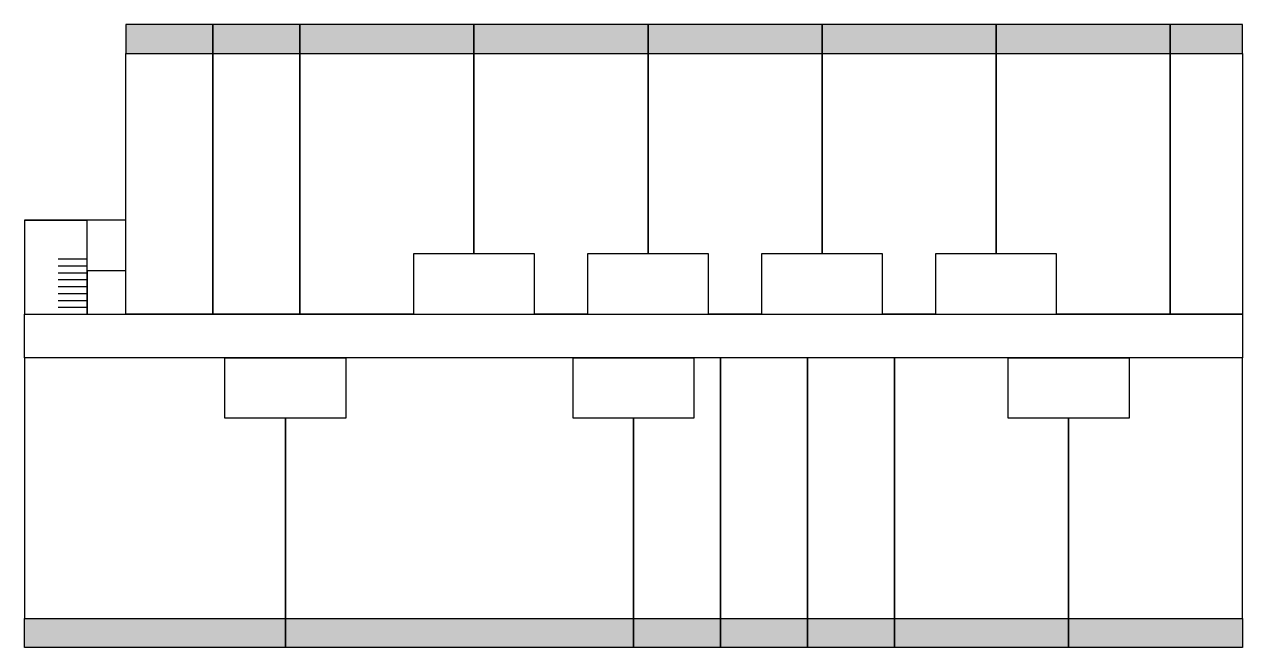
# Model space of a CAD drawing. Header units: metres. Extents: x 54 to 104.6, y -39.2 to 45.3.
# Drawn here: x 54 to 104.4, y 19.5 to 45.3 of the extents above.
import ezdxf

# ---------------------------------------------------------------- set-up
doc = ezdxf.new("R2010")
doc.units = ezdxf.units.M
for name, color, linetype in [('A-BALC', 4, 'Continuous'), ('A-CIRC', 8, 'Continuous'), ('A-CORE', 30, 'Continuous'), ('A-DOOR', 1, 'Continuous'), ('A-HATCH', 251, 'Continuous'), ('A-WALL', 7, 'Continuous')]:
    doc.layers.add(name, color=color, linetype=linetype)

msp = doc.modelspace()

# ---------------------------------------------------------------- hatches: boundary and pattern name
at = {"layer": 'A-HATCH'}
for points in [[(58.2, 44.1), (61.8, 44.1), (61.8, 45.3), (58.2, 45.3)], [(61.8, 44.1), (65.4, 44.1), (65.4, 45.3), (61.8, 45.3)], [(65.4, 44.1), (72.6, 44.1), (72.6, 45.3), (65.4, 45.3)], [(72.6, 44.1), (79.8, 44.1), (79.8, 45.3), (72.6, 45.3)], [(79.8, 44.1), (87, 44.1), (87, 45.3), (79.8, 45.3)], [(87, 44.1), (94.2, 44.1), (94.2, 45.3), (87, 45.3)], [(94.2, 44.1), (101.4, 44.1), (101.4, 45.3), (94.2, 45.3)], [(101.4, 44.1), (104.4, 44.1), (104.4, 45.3), (101.4, 45.3)], [(54, 20.7), (64.8, 20.7), (64.8, 19.5), (54, 19.5)], [(64.8, 20.7), (79.2, 20.7), (79.2, 19.5), (64.8, 19.5)], [(79.2, 20.7), (82.8, 20.7), (82.8, 19.5), (79.2, 19.5)], [(82.8, 20.7), (86.4, 20.7), (86.4, 19.5), (82.8, 19.5)], [(86.4, 20.7), (90, 20.7), (90, 19.5), (86.4, 19.5)], [(90, 20.7), (97.2, 20.7), (97.2, 19.5), (90, 19.5)], [(97.2, 20.7), (104.4, 20.7), (104.4, 19.5), (97.2, 19.5)]]:
    msp.add_hatch(color=7, dxfattribs=at).paths.add_polyline_path(points)

# ---------------------------------------------------------------- linework, layer by layer
at = {"layer": 'A-BALC'}
for points in [[(58.2, 44.1), (61.8, 44.1), (61.8, 45.3), (58.2, 45.3)], [(61.8, 44.1), (65.4, 44.1), (65.4, 45.3), (61.8, 45.3)], [(65.4, 44.1), (72.6, 44.1), (72.6, 45.3), (65.4, 45.3)], [(72.6, 44.1), (79.8, 44.1), (79.8, 45.3), (72.6, 45.3)], [(79.8, 44.1), (87, 44.1), (87, 45.3), (79.8, 45.3)], [(87, 44.1), (94.2, 44.1), (94.2, 45.3), (87, 45.3)], [(94.2, 44.1), (101.4, 44.1), (101.4, 45.3), (94.2, 45.3)], [(101.4, 44.1), (104.4, 44.1), (104.4, 45.3), (101.4, 45.3)], [(54, 20.7), (64.8, 20.7), (64.8, 19.5), (54, 19.5)], [(64.8, 20.7), (79.2, 20.7), (79.2, 19.5), (64.8, 19.5)], [(79.2, 20.7), (82.8, 20.7), (82.8, 19.5), (79.2, 19.5)], [(82.8, 20.7), (86.4, 20.7), (86.4, 19.5), (82.8, 19.5)], [(86.4, 20.7), (90, 20.7), (90, 19.5), (86.4, 19.5)], [(90, 20.7), (97.2, 20.7), (97.2, 19.5), (90, 19.5)], [(97.2, 20.7), (104.4, 20.7), (104.4, 19.5), (97.2, 19.5)]]:
    msp.add_lwpolyline(points, close=True, dxfattribs=at)
at = {"layer": 'A-CIRC'}
msp.add_lwpolyline([(54, 33.3), (104.4, 33.3), (104.4, 31.5), (54, 31.5)], close=True, dxfattribs=at)
at = {"layer": 'A-CORE'}
for p, q in [((55.4, 35.593), (56.6, 35.593)), ((55.4, 35.307), (56.6, 35.307)), ((55.4, 35.02), (56.6, 35.02)), ((55.4, 34.733), (56.6, 34.733)), ((55.4, 34.447), (56.6, 34.447)), ((55.4, 34.16), (56.6, 34.16)), ((55.4, 33.873), (56.6, 33.873)), ((54.287, 33.3), (55.487, 33.3)), ((54.573, 33.3), (55.773, 33.3)), ((54.86, 33.3), (56.06, 33.3)), ((55.147, 33.3), (56.347, 33.3)), ((55.4, 33.587), (56.6, 33.587)), ((55.433, 33.3), (56.633, 33.3)), ((55.72, 33.3), (56.92, 33.3)), ((56.007, 33.3), (57.207, 33.3)), ((56.293, 33.3), (57.493, 33.3))]:
    msp.add_line(p, q, dxfattribs=at)
for points in [[(54, 33.3), (56.6, 33.3), (56.6, 37.18), (54, 37.18)], [(56.6, 33.3), (58.2, 33.3), (58.2, 35.1), (56.6, 35.1)]]:
    msp.add_lwpolyline(points, close=True, dxfattribs=at)
at = {"layer": 'A-DOOR'}
for p, q in [((60.45, 33.3), (59.55, 33.3)), ((64.05, 33.3), (63.15, 33.3)), ((68.2, 33.3), (67.3, 33.3)), ((76.65, 33.3), (75.75, 33.3)), ((83.85, 33.3), (82.95, 33.3)), ((91.05, 33.3), (90.15, 33.3)), ((99.5, 33.3), (98.6, 33.3)), ((103.35, 33.3), (102.45, 33.3)), ((58.6, 31.5), (57.7, 31.5)), ((72.45, 31.5), (71.55, 31.5)), ((82.7, 31.5), (81.8, 31.5)), ((85.05, 31.5), (84.15, 31.5)), ((88.65, 31.5), (87.75, 31.5)), ((92.8, 31.5), (91.9, 31.5)), ((102.5, 31.5), (101.6, 31.5))]:
    msp.add_line(p, q, dxfattribs=at)
at = {"layer": 'A-WALL'}
for points in [[(58.2, 33.3), (58.2, 44.1), (61.8, 44.1), (61.8, 33.3)], [(61.8, 33.3), (61.8, 44.1), (65.4, 44.1), (65.4, 33.3)], [(65.4, 33.3), (65.4, 44.1), (72.6, 44.1), (72.6, 35.8), (70.1, 35.8), (70.1, 33.3)], [(75.1, 33.3), (75.1, 35.8), (72.6, 35.8), (72.6, 44.1), (79.8, 44.1), (79.8, 35.8), (77.3, 35.8), (77.3, 33.3)], [(82.3, 33.3), (82.3, 35.8), (79.8, 35.8), (79.8, 44.1), (87, 44.1), (87, 35.8), (84.5, 35.8), (84.5, 33.3)], [(89.5, 33.3), (89.5, 35.8), (87, 35.8), (87, 44.1), (94.2, 44.1), (94.2, 35.8), (91.7, 35.8), (91.7, 33.3)], [(96.7, 33.3), (96.7, 35.8), (94.2, 35.8), (94.2, 44.1), (101.4, 44.1), (101.4, 33.3)], [(101.4, 33.3), (101.4, 44.1), (104.4, 44.1), (104.4, 33.3)], [(54, 33.3), (58.2, 33.3), (58.2, 37.2), (54, 37.2)], [(70.1, 33.3), (75.1, 33.3), (75.1, 35.8), (70.1, 35.8)], [(77.3, 33.3), (82.3, 33.3), (82.3, 35.8), (77.3, 35.8)], [(84.5, 33.3), (89.5, 33.3), (89.5, 35.8), (84.5, 35.8)], [(91.7, 33.3), (96.7, 33.3), (96.7, 35.8), (91.7, 35.8)], [(54, 31.5), (54, 20.7), (64.8, 20.7), (64.8, 29), (62.3, 29), (62.3, 31.5)], [(62.3, 31.5), (67.3, 31.5), (67.3, 29), (62.3, 29)], [(67.3, 31.5), (67.3, 29), (64.8, 29), (64.8, 20.7), (79.2, 20.7), (79.2, 29), (76.7, 29), (76.7, 31.5)], [(76.7, 31.5), (81.7, 31.5), (81.7, 29), (76.7, 29)], [(81.7, 31.5), (81.7, 29), (79.2, 29), (79.2, 20.7), (82.8, 20.7), (82.8, 31.5)], [(82.8, 31.5), (82.8, 20.7), (86.4, 20.7), (86.4, 31.5)], [(86.4, 31.5), (86.4, 20.7), (90, 20.7), (90, 31.5)], [(90, 31.5), (90, 20.7), (97.2, 20.7), (97.2, 29), (94.7, 29), (94.7, 31.5)], [(94.7, 31.5), (99.7, 31.5), (99.7, 29), (94.7, 29)], [(99.7, 31.5), (99.7, 29), (97.2, 29), (97.2, 20.7), (104.4, 20.7), (104.4, 31.5)]]:
    msp.add_lwpolyline(points, close=True, dxfattribs=at)

doc.saveas('drawing.dxf')
